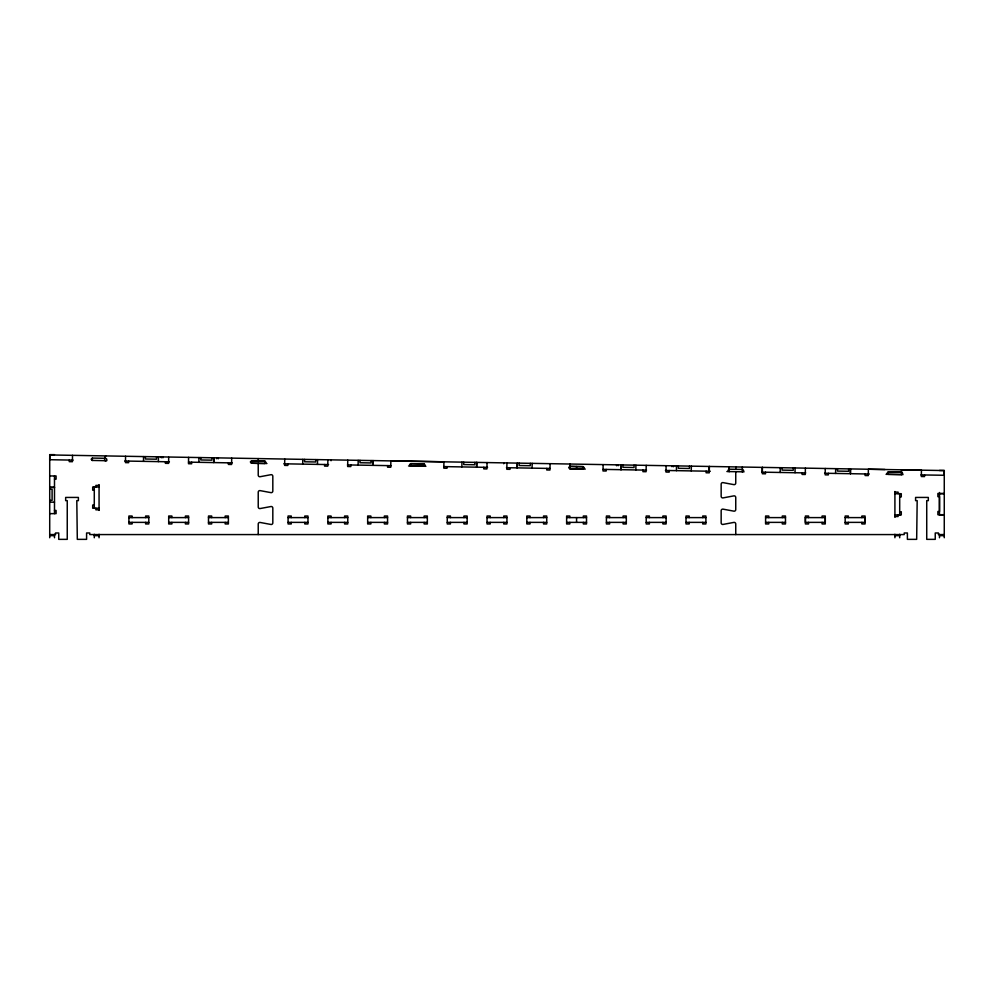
<?xml version="1.0" encoding="UTF-8"?>
<svg xmlns="http://www.w3.org/2000/svg" width="994" height="994" viewBox="0 0 994 994"><rect width="100%" height="100%" fill="white"/><g stroke="black" fill="none" stroke-linecap="round" stroke-linejoin="round"><path stroke-width="1.49" d="M258.229 460.967L258.229 458.582M168.694 457.315L168.595 463.39L165.402 463.328L165.439 461.738M69.269 460.06L69.245 461.651L72.425 461.701L72.512 455.339M105.675 455.923C101.835 464.273 109.638 459.775 105.65 458.309L92.367 458.072L92.343 460.458M125.567 456.271L125.468 462.632L128.661 462.682L128.686 461.092M143.521 461.353L143.546 456.581M145.422 456.619L145.385 459.004L156.53 459.191L156.567 456.805M158.369 461.614L158.456 456.842M161.326 457.787L161.339 456.892M162.917 457.812L162.929 456.917M188.599 457.364L188.487 463.726L191.668 463.788L191.693 462.198M198.875 462.322L198.949 457.551M200.838 457.575L200.8 459.961L211.933 460.16L211.983 457.774M216.742 458.756L216.754 457.861M218.332 458.781L218.345 457.886M228.446 462.844L228.409 464.434L231.602 464.484L231.689 458.122M264.777 463.465L265.982 462.409L264.926 461.092L251.557 460.856L251.494 463.241L264.777 463.465L264.802 461.079L251.532 460.856L250.351 461.924L251.407 463.241L266.939 463.515M284.731 459.042L284.644 465.416L287.825 465.465L287.862 463.875M302.698 464.136L302.785 459.365M304.599 459.39L304.562 461.775L315.694 461.974L315.732 459.588M317.471 464.397L317.558 459.613M324.603 464.521L324.578 466.111L327.759 466.161L327.871 459.8M331.039 460.744L331.052 459.849M347.763 460.147L347.651 466.509L350.832 466.571L350.87 464.968M358.113 465.105L358.188 460.321M360.014 460.359L359.965 462.744L371.11 462.943L371.147 460.557M372.961 460.582L372.887 465.354L373.036 460.582M387.61 465.614L387.585 467.205L390.766 467.267L390.853 460.893L443.92 461.8M410.684 466.024L410.708 463.626L424.103 463.863L425.159 465.18L424.053 466.248L410.472 466L409.516 464.919L410.51 463.651L423.991 463.863L424.053 466.248M443.908 461.825L443.821 468.186L447.002 468.249L447.027 466.658M461.862 466.907L461.949 462.135M463.763 462.173L463.726 464.558L474.871 464.757L474.908 462.359M476.722 462.396L476.635 467.168L476.797 462.396M483.78 467.292L483.755 468.882L486.936 468.944L487.048 462.57M503.734 463.763L503.747 462.869M506.94 462.918L506.828 469.292L510.009 469.342L510.034 467.752M517.215 467.876L517.29 463.105L517.278 467.876M519.179 463.142L519.141 465.527L530.274 465.714L530.324 463.328M532.051 468.137L532.2 463.366M546.787 468.398L546.762 469.988L549.943 470.038L550.104 463.676M569.997 464.024L569.91 468.795L585.304 469.069M576.557 468.919L576.582 466.521M583.229 469.019L584.335 467.752L583.167 466.646L569.686 466.434L568.692 467.59L569.637 468.783L583.118 469.031L583.229 466.646L569.947 466.41M603.159 464.608L602.985 470.97L606.166 471.019L606.203 469.429M616.553 465.726L616.578 464.832M618.144 465.764L618.169 464.869M620.977 469.69L621.051 464.919L621.039 469.69M622.94 464.943L622.903 467.329L634.035 467.528L634.073 465.142M635.874 469.951L635.899 465.18M642.944 470.075L642.919 471.665L646.1 471.715L646.212 465.354M666.104 465.701L665.992 472.063L669.186 472.125L669.211 470.535M671.969 466.695L671.981 465.801M673.559 466.733L673.572 465.826M676.454 470.659L676.467 465.888M678.355 465.913L678.306 468.298L689.451 468.497L689.488 466.111M691.228 470.92L691.377 466.136M706.113 471.181L706.088 472.771L709.269 472.821L709.381 466.459M709.107 471.231L709.194 466.459M729.198 471.578L729.087 466.795M742.269 471.802L742.356 467.031M762.162 472.15L762.249 467.379M762.435 467.379L762.323 473.753L765.504 473.803L765.529 472.212M780.203 472.473L780.228 467.689M782.104 467.727L782.067 470.112L793.212 470.311L793.249 467.925M795.051 472.722L795.063 467.95M802.121 472.846L802.096 474.449L805.277 474.498L805.389 468.137M825.281 468.485L825.169 474.846L828.35 474.896L828.375 473.306M835.556 473.43L835.706 468.659M837.52 468.696L837.482 471.081L848.615 471.28L848.665 468.882M850.392 473.691L850.479 468.919L850.454 473.691M865.128 473.952L865.103 475.542L868.284 475.592L868.371 469.23L884.971 469.516M888.176 474.349L888.214 471.964L901.72 472.212L902.676 473.405L901.682 474.56L888.102 474.349L887.033 473.256L888.139 471.976L901.483 472.2M901.434 474.585L901.521 469.814L921.438 470.162L921.339 476.524L924.519 476.573L924.544 474.983M944.213 475.331L944.3 470.56L49.787 454.941L49.7 459.713L73.121 460.123M729.236 469.193L728.03 470.249L729.087 471.566M92.38 458.072L91.175 459.253L92.131 460.433L106.78 460.719M742.456 471.815L743.661 470.746L742.717 469.454L729.049 469.193M54.496 454.643L49.712 454.643L49.712 537.754M939.479 470.473L944.263 470.473L944.263 537.754M943.666 475.256L920.929 474.921M49.712 475.952L56.086 475.964L56.086 479.145L54.496 479.145M99.065 485.407L95.871 485.407L95.871 486.998M99.065 486.998L92.69 486.998L92.69 490.179L94.281 490.179M49.712 489.222L52.098 489.222L52.098 500.367L49.712 500.367M894.911 492.117L898.104 492.117L898.104 493.707M944.263 493.471L937.889 493.471L937.889 496.652L939.479 496.652L939.479 511.5L937.889 511.5L937.889 514.693L944.263 514.693M894.911 493.707L901.285 493.707L901.285 496.888L899.694 496.888M939.479 493.695L944.263 493.695M49.712 502.181L54.496 502.181M94.281 505.039L92.69 505.039L92.69 508.22L99.065 508.22M99.065 509.81L95.871 509.81L95.871 508.22M54.496 510.456L56.086 510.456L56.086 513.637L49.712 513.637M899.694 511.748L901.285 511.748L901.285 514.929L894.911 514.929M939.479 514.917L944.263 514.917M894.911 516.52L898.104 516.52L898.104 514.929M128.909 517.601L148.802 517.601M168.694 517.601L188.599 517.601M208.492 517.601L228.384 517.601M288.074 517.601L307.966 517.601M327.871 517.601L347.763 517.601M367.656 517.601L387.561 517.601M407.453 517.601L427.345 517.601M447.25 517.601L467.143 517.601M487.035 517.601L506.94 517.601M526.832 517.601L546.725 517.601M566.63 517.601L586.522 517.601M606.415 517.601L626.319 517.601M646.212 517.601L666.104 517.601M686.009 517.601L705.902 517.601M765.591 517.601L785.484 517.601M845.173 517.601L865.066 517.601L865.066 522.372L845.173 522.372M128.909 522.372L148.802 522.372M168.694 522.372L188.599 522.372M208.492 522.372L228.384 522.372M288.074 522.372L307.966 522.372M327.871 522.372L347.763 522.372M367.656 522.372L387.561 522.372M407.453 522.372L427.345 522.372M447.25 522.372L467.143 522.372M487.035 522.372L506.94 522.372M526.832 522.372L546.725 522.372M566.63 522.372L586.522 522.372M606.415 522.372L626.319 522.372M646.212 522.372L666.104 522.372M686.009 522.372L705.902 522.372M765.591 522.372L785.484 522.372M49.712 534.573L55.552 534.573L55.552 532.983L58.733 532.983L58.733 539.357L67.244 539.357L67.244 500.628L65.654 500.628L65.654 497.435L78.389 497.435L78.389 500.628L76.799 500.628L77.308 539.357L86.59 539.357L86.59 532.983L89.771 532.983L89.771 534.573L904.205 534.573L904.205 532.983L907.385 532.983L907.385 539.357L916.667 539.357L917.176 500.628L915.586 500.628L915.586 497.435L928.321 497.435L928.321 500.628L926.731 500.628L926.731 539.357L935.242 539.357L935.242 532.983L938.423 532.983L938.423 534.573L944.263 534.573M49.712 535.642L54.496 535.642M94.281 535.654L99.065 535.654M894.911 535.642L899.694 535.642M939.479 535.642L944.263 535.642M188.512 462.135L232.198 462.906M124.685 461.03L169.415 461.812M283.799 463.8L328.579 464.583M347.478 464.919L391.164 465.677M408.546 465.987L425.917 466.285M443.821 466.596L487.557 467.366M506.455 467.689L550.017 468.447M603.072 469.379L646.522 470.137M665.421 470.46L710.3 471.243M726.887 471.541L744.059 471.839M761.963 472.15L805.699 472.908M824.598 473.243L869.303 474.026M886.052 474.312L903.024 474.61M939.479 492.502L939.479 515.314M939.479 534.263L939.479 537.754M899.694 493.509L899.694 515.327M899.694 534.263L899.694 537.754M894.911 491.521L894.911 517.315M894.911 534.263L894.911 537.754M861.885 517.601L861.885 516.01L865.066 516.01L865.066 523.962L861.885 523.962L861.885 522.372M848.354 517.601L848.354 516.01L845.173 516.01L845.173 523.962L848.354 523.962L848.354 522.372M822.1 517.601L822.1 516.01L825.281 516.01L825.281 523.962L822.1 523.962L822.1 522.372M808.569 517.601L808.569 516.01L805.389 516.01L805.389 523.962L808.569 523.962L808.569 522.372M782.303 517.601L782.303 516.01L785.484 516.01L785.484 523.962L782.303 523.962L782.303 522.372M768.772 517.601L768.772 516.01L765.591 516.01L765.591 523.962L768.772 523.962L768.772 522.372M735.746 466.919L735.746 469.305M735.746 471.69L735.746 483.072A1.59 1.59 0 0 1 733.895 484.637L723.011 482.612A1.59 1.59 0 0 0 721.159 484.177L721.159 496.341A1.59 1.59 0 0 0 723.011 497.907L733.895 495.869A1.59 1.59 0 0 1 735.746 497.435L735.746 509.599A1.59 1.59 0 0 1 733.895 511.164L723.011 509.139A1.59 1.59 0 0 0 721.159 510.705L721.159 522.869A1.59 1.59 0 0 0 723.011 524.434L733.895 522.397A1.59 1.59 0 0 1 735.746 523.975L735.746 534.573M702.721 517.601L702.721 516.01L705.902 516.01L705.902 523.962L702.721 523.962L702.721 522.372M689.19 517.601L689.19 516.01L686.009 516.01L686.009 523.962L689.19 523.962L689.19 522.372M662.923 517.601L662.923 516.01L666.104 516.01L666.104 523.962L662.923 523.962L662.923 522.372M649.393 517.601L649.393 516.01L646.212 516.01L646.212 523.962L649.393 523.962L649.393 522.372M623.126 517.601L623.126 516.01L626.319 516.01L626.319 523.962L623.126 523.962L623.126 522.372M609.608 517.601L609.608 516.01L606.415 516.01L606.415 523.962L609.608 523.962L609.608 522.372M583.341 517.601L583.341 516.01L586.522 516.01L586.522 523.962L583.341 523.962L583.341 522.372M576.57 517.601L576.57 522.372M569.811 517.601L569.811 516.01L566.63 516.01L566.63 523.962L569.811 523.962L569.811 522.372M543.544 517.601L543.544 516.01L546.725 516.01L546.725 523.962L543.544 523.962L543.544 522.372M530.013 517.601L530.013 516.01L526.832 516.01L526.832 523.962L530.013 523.962L530.013 522.372M503.747 517.601L503.747 516.01L506.94 516.01L506.94 523.962L503.747 523.962L503.747 522.372M490.228 517.601L490.228 516.01L487.035 516.01L487.035 523.962L490.228 523.962L490.228 522.372M463.962 517.601L463.962 516.01L467.143 516.01L467.143 523.962L463.962 523.962L463.962 522.372M450.431 517.601L450.431 516.01L447.25 516.01L447.25 523.962L450.431 523.962L450.431 522.372M424.165 517.601L424.165 516.01L427.345 516.01L427.345 523.962L424.165 523.962L424.165 522.372M410.634 517.601L410.634 516.01L407.453 516.01L407.453 523.962L410.634 523.962L410.634 522.372M384.38 517.601L384.38 516.01L387.561 516.01L387.561 523.962L384.38 523.962L384.38 522.372M370.849 517.601L370.849 516.01L367.656 516.01L367.656 523.962L370.849 523.962L370.849 522.372M344.583 517.601L344.583 516.01L347.763 516.01L347.763 523.962L344.583 523.962L344.583 522.372M331.052 517.601L331.052 516.01L327.871 516.01L327.871 523.962L331.052 523.962L331.052 522.372M304.785 517.601L304.785 516.01L307.966 516.01L307.966 523.962L304.785 523.962L304.785 522.372M291.254 517.601L291.254 516.01L288.074 516.01L288.074 523.962L291.254 523.962L291.254 522.372M258.229 463.353L258.229 475.157A1.59 1.59 0 0 0 260.08 476.722L270.964 474.685A1.59 1.59 0 0 1 272.816 476.263L272.816 491.073A1.59 1.59 0 0 1 270.964 492.639L260.08 490.614A1.59 1.59 0 0 0 258.229 492.179L258.229 506.99A1.59 1.59 0 0 0 260.08 508.555L270.964 506.53A1.59 1.59 0 0 1 272.816 508.096L272.816 522.906A1.59 1.59 0 0 1 270.964 524.472L260.08 522.446A1.59 1.59 0 0 0 258.229 524.012L258.229 534.573M225.203 517.601L225.203 516.01L228.384 516.01L228.384 523.962L225.203 523.962L225.203 522.372M211.672 517.601L211.672 516.01L208.492 516.01L208.492 523.962L211.672 523.962L211.672 522.372M185.406 517.601L185.406 516.01L188.599 516.01L188.599 523.962L185.406 523.962L185.406 522.372M171.875 517.601L171.875 516.01L168.694 516.01L168.694 523.962L171.875 523.962L171.875 522.372M145.621 517.601L145.621 516.01L148.802 516.01L148.802 523.962L145.621 523.962L145.621 522.372M132.09 517.601L132.09 516.01L128.909 516.01L128.909 523.962L132.09 523.962L132.09 522.372M99.065 484.612L99.065 510.407M99.065 534.275L99.065 537.766M94.281 486.6L94.281 508.419M94.281 534.275L94.281 537.766M54.496 475.952L54.496 513.625M54.496 534.263L54.496 537.754M805.389 517.601L805.389 522.372L825.281 522.372L825.281 517.601L805.389 517.601M213.797 457.812L213.71 462.583L213.859 457.812M54.496 487.333L49.712 487.333L54.496 487.408"/></g></svg>
